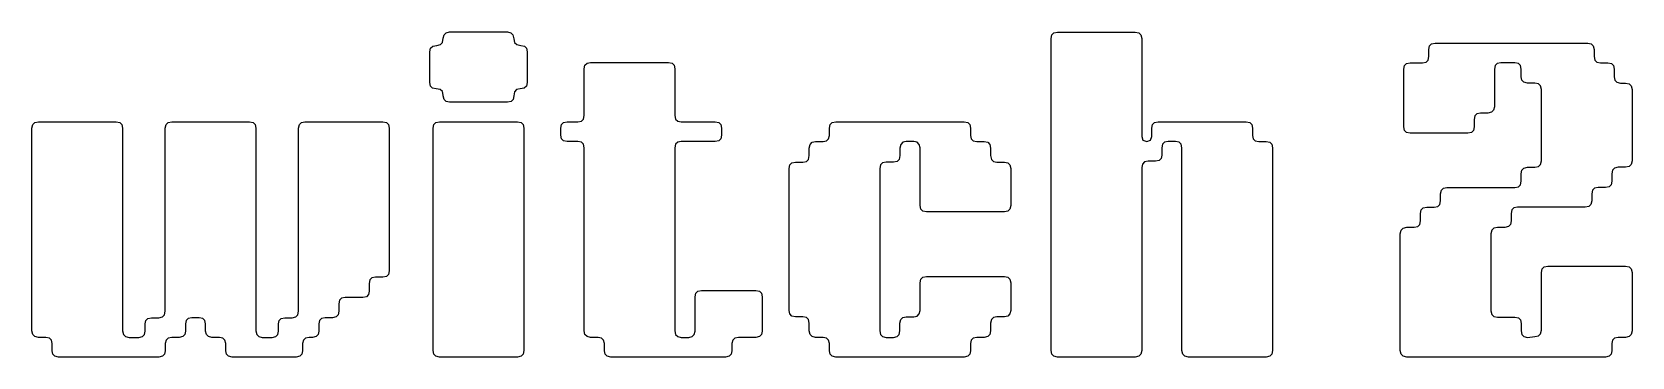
# Model space of a CAD drawing. Header units: millimetres. Extents: x 60 to 220, y -152 to -53.
# Drawn here: x 189.74 to 196.41, y -55.91 to -54.56 of the extents above; entities that cross this region are included whole.
import ezdxf

# ---------------------------------------------------------------- set-up
doc = ezdxf.new("R2010")
doc.units = ezdxf.units.MM
doc.layers.add('F.Silkscreen', color=41, linetype='CONTINUOUS', true_color=0xf2eda1)

msp = doc.modelspace()

# ---------------------------------------------------------------- linework, layer by layer
at = {"layer": 'F.Silkscreen', "linetype": 'CONTINUOUS'}
for p, q in [((191.449205, -54.602373), (191.452451, -54.585464)), ((191.452451, -54.585464), (191.455564, -54.570425)), ((191.455564, -54.570425), (191.463928, -54.562075)), ((191.463928, -54.562075), (191.479013, -54.558963)), ((191.479013, -54.558963), (191.719714, -54.558963)), ((191.719714, -54.558963), (191.734544, -54.562261)), ((191.734544, -54.562261), (191.74303, -54.571363)), ((191.74303, -54.571363), (191.746275, -54.588272)), ((191.746275, -54.588272), (191.749573, -54.603057)), ((193.984822, -54.586685), (193.987938, -54.571606)), ((193.984822, -55.888316), (193.984822, -54.586685)), ((193.987938, -54.571606), (193.996305, -54.563239)), ((193.996305, -54.563239), (194.011383, -54.560123)), ((194.011383, -54.560123), (194.335982, -54.560123)), ((194.335982, -54.560123), (194.351061, -54.563239)), ((194.351061, -54.563239), (194.359428, -54.571606)), ((194.359428, -54.571606), (194.362544, -54.586685)), ((194.362544, -54.586685), (194.362544, -54.995242)), ((191.396519, -54.641334), (191.399821, -54.626509)), ((191.396519, -54.769684), (191.396519, -54.641334)), ((191.399821, -54.626509), (191.408939, -54.618021)), ((191.408939, -54.618021), (191.42589, -54.614773)), ((191.42589, -54.614773), (191.44072, -54.611475)), ((191.44072, -54.611475), (191.449205, -54.602373)), ((191.749573, -54.603057), (191.758689, -54.611529)), ((191.758689, -54.611529), (191.775645, -54.614773)), ((191.775645, -54.614773), (191.790724, -54.617889)), ((191.790724, -54.617889), (191.799091, -54.626255)), ((191.799091, -54.626255), (191.802207, -54.641334)), ((191.802207, -54.641334), (191.802207, -54.769684)), ((195.556001, -54.676627), (195.559089, -54.661912)), ((195.559089, -54.63187), (195.562178, -54.617154)), ((195.559089, -54.661912), (195.559089, -54.63187)), ((195.562178, -54.617154), (195.570519, -54.608936)), ((195.570519, -54.608936), (195.585651, -54.605858)), ((195.585651, -54.605858), (196.220865, -54.605858)), ((196.220865, -54.605858), (196.235996, -54.608936)), ((196.235996, -54.608936), (196.244338, -54.617154)), ((196.244338, -54.617154), (196.247427, -54.63187)), ((196.247427, -54.63187), (196.247427, -54.661912)), ((196.247427, -54.661912), (196.250515, -54.676627)), ((192.039916, -54.71308), (192.043035, -54.697961)), ((192.039916, -54.907498), (192.039916, -54.71308)), ((192.043035, -54.697961), (192.051405, -54.689578)), ((192.051405, -54.689578), (192.066478, -54.686458)), ((192.066478, -54.686458), (192.391137, -54.686458)), ((192.391137, -54.686458), (192.40621, -54.689578)), ((192.40621, -54.689578), (192.41458, -54.697961)), ((192.41458, -54.697961), (192.417699, -54.71308)), ((192.417699, -54.71308), (192.417699, -54.907498)), ((195.454187, -54.714424), (195.4573, -54.699385)), ((195.454187, -54.954515), (195.454187, -54.714424)), ((195.4573, -54.699385), (195.465664, -54.691035)), ((195.465664, -54.691035), (195.480748, -54.687923)), ((195.480748, -54.687923), (195.532528, -54.687923)), ((195.532528, -54.687923), (195.547659, -54.684845)), ((195.547659, -54.684845), (195.556001, -54.676627)), ((195.835021, -54.699385), (195.831909, -54.714424)), ((195.831909, -54.714424), (195.831909, -54.870739)), ((195.843385, -54.691035), (195.835021, -54.699385)), ((195.85847, -54.687923), (195.843385, -54.691035)), ((195.917271, -54.687923), (195.85847, -54.687923)), ((195.932339, -54.691048), (195.917271, -54.687923)), ((195.940711, -54.699447), (195.932339, -54.691048)), ((195.943833, -54.714607), (195.940711, -54.699447)), ((195.943833, -54.745504), (195.943833, -54.714607)), ((196.250515, -54.676627), (196.258857, -54.684845)), ((196.258857, -54.684845), (196.273988, -54.687923)), ((196.273988, -54.687923), (196.304763, -54.687923)), ((196.304763, -54.687923), (196.31987, -54.691051)), ((196.31987, -54.691051), (196.328259, -54.699453)), ((196.328259, -54.699453), (196.331385, -54.714607)), ((196.331385, -54.714607), (196.331385, -54.745504)), ((191.399635, -54.784763), (191.396519, -54.769684)), ((191.408002, -54.793129), (191.399635, -54.784763)), ((191.423081, -54.796245), (191.408002, -54.793129)), ((191.440038, -54.799489), (191.423081, -54.796245)), ((191.449153, -54.807961), (191.440038, -54.799489)), ((191.772837, -54.796245), (191.758006, -54.799543)), ((191.789787, -54.792997), (191.772837, -54.796245)), ((191.798905, -54.784509), (191.789787, -54.792997)), ((191.802207, -54.769684), (191.798905, -54.784509)), ((195.946959, -54.760658), (195.943833, -54.745504)), ((195.955348, -54.76906), (195.946959, -54.760658)), ((195.970455, -54.772187), (195.955348, -54.76906)), ((196.00123, -54.772187), (195.970455, -54.772187)), ((196.016297, -54.775311), (196.00123, -54.772187)), ((196.024669, -54.783711), (196.016297, -54.775311)), ((196.027791, -54.798871), (196.024669, -54.783711)), ((196.027791, -55.096725), (196.027791, -54.798871)), ((196.331385, -54.745504), (196.334507, -54.760663)), ((196.334507, -54.760663), (196.342879, -54.769063)), ((196.342879, -54.769063), (196.357947, -54.772187)), ((196.357947, -54.772187), (196.378951, -54.772187)), ((196.378951, -54.772187), (196.394019, -54.775311)), ((196.394019, -54.775311), (196.402391, -54.783711)), ((196.402391, -54.783711), (196.405513, -54.798871)), ((196.405513, -54.798871), (196.405513, -55.096725)), ((191.452451, -54.822745), (191.449153, -54.807961)), ((191.452451, -54.825554), (191.452451, -54.822745)), ((191.455564, -54.840593), (191.452451, -54.825554)), ((191.463928, -54.848943), (191.455564, -54.840593)), ((191.479013, -54.852055), (191.463928, -54.848943)), ((191.719714, -54.852055), (191.479013, -54.852055)), ((191.734798, -54.848943), (191.719714, -54.852055)), ((191.743162, -54.840593), (191.734798, -54.848943)), ((191.746275, -54.825554), (191.743162, -54.840593)), ((191.749521, -54.808645), (191.746275, -54.825554)), ((191.758006, -54.799543), (191.749521, -54.808645)), ((192.013355, -54.93412), (192.028428, -54.931)), ((192.028428, -54.931), (192.036797, -54.922617)), ((192.036797, -54.922617), (192.039916, -54.907498)), ((192.417699, -54.907498), (192.420818, -54.922617)), ((192.420818, -54.922617), (192.429187, -54.931)), ((192.429187, -54.931), (192.44426, -54.93412)), ((195.751063, -54.908763), (195.74795, -54.923801)), ((195.74795, -54.923801), (195.74795, -54.954515)), ((195.759427, -54.900412), (195.751063, -54.908763)), ((195.774511, -54.897301), (195.759427, -54.900412)), ((195.805347, -54.897301), (195.774511, -54.897301)), ((195.820426, -54.894185), (195.805347, -54.897301)), ((195.828793, -54.885818), (195.820426, -54.894185)), ((195.831909, -54.870739), (195.828793, -54.885818)), ((189.738904, -54.960804), (189.742026, -54.945644)), ((189.738904, -55.80625), (189.738904, -54.960804)), ((189.742026, -54.945644), (189.750398, -54.937244)), ((189.750398, -54.937244), (189.765466, -54.93412)), ((189.765466, -54.93412), (190.090064, -54.93412)), ((190.090064, -54.93412), (190.105132, -54.937244)), ((190.105132, -54.937244), (190.113504, -54.945644)), ((190.113504, -54.945644), (190.116626, -54.960804)), ((190.116626, -54.960804), (190.116626, -55.80625)), ((190.294313, -54.960865), (190.297437, -54.945665)), ((190.294313, -55.724124), (190.294313, -54.960865)), ((190.297437, -54.945665), (190.305812, -54.937249)), ((190.305812, -54.937249), (190.320874, -54.93412)), ((190.320874, -54.93412), (190.645473, -54.93412)), ((190.645473, -54.93412), (190.66054, -54.937244)), ((190.66054, -54.937244), (190.668912, -54.945644)), ((190.668912, -54.945644), (190.672034, -54.960804)), ((190.672034, -54.960804), (190.672034, -55.80625)), ((190.849721, -54.960865), (190.852846, -54.945665)), ((190.849721, -55.724124), (190.849721, -54.960865)), ((190.852846, -54.945665), (190.861221, -54.937249)), ((190.861221, -54.937249), (190.876282, -54.93412)), ((190.876282, -54.93412), (191.200881, -54.93412)), ((191.200881, -54.93412), (191.215943, -54.937249)), ((191.215943, -54.937249), (191.224318, -54.945665)), ((191.224318, -54.945665), (191.227442, -54.960865)), ((191.227442, -54.960865), (191.227442, -55.555108)), ((191.410502, -54.960743), (191.413621, -54.945623)), ((191.410502, -55.888377), (191.410502, -54.960743)), ((191.413621, -54.945623), (191.421991, -54.93724)), ((191.421991, -54.93724), (191.437064, -54.93412)), ((191.437064, -54.93412), (191.761663, -54.93412)), ((191.761663, -54.93412), (191.776736, -54.93724)), ((191.776736, -54.93724), (191.785105, -54.945623)), ((191.785105, -54.945623), (191.788224, -54.960743)), ((191.788224, -54.960743), (191.788224, -55.888377)), ((191.941975, -54.96056), (191.945089, -54.945567)), ((191.941975, -54.989747), (191.941975, -54.96056)), ((191.945089, -55.004739), (191.941975, -54.989747)), ((191.945089, -54.945567), (191.953466, -54.937231)), ((191.953466, -54.937231), (191.968597, -54.93412)), ((191.968597, -54.93412), (192.013355, -54.93412)), ((192.44426, -54.93412), (192.585555, -54.93412)), ((192.585555, -54.93412), (192.600645, -54.937228)), ((192.600645, -54.937228), (192.609006, -54.945562)), ((192.609006, -54.945562), (192.612116, -54.96056)), ((192.612116, -54.989747), (192.609006, -55.004745)), ((192.612116, -54.96056), (192.612116, -54.989747)), ((193.058312, -55.004889), (193.061401, -54.990174)), ((193.061401, -54.960132), (193.064489, -54.945417)), ((193.061401, -54.990174), (193.061401, -54.960132)), ((193.064489, -54.945417), (193.072831, -54.937198)), ((193.072831, -54.937198), (193.087962, -54.93412)), ((193.087962, -54.93412), (193.622427, -54.93412)), ((193.622427, -54.93412), (193.637558, -54.937198)), ((193.637558, -54.937198), (193.6459, -54.945417)), ((193.6459, -54.945417), (193.648988, -54.960132)), ((193.648988, -54.960132), (193.648988, -54.990174)), ((193.648988, -54.990174), (193.652081, -55.004884)), ((194.362544, -54.995242), (194.36778, -55.01095)), ((194.399282, -55.011017), (194.404492, -54.995669)), ((194.404492, -54.960132), (194.407581, -54.945417)), ((194.404492, -54.995669), (194.404492, -54.960132)), ((194.407581, -54.945417), (194.415922, -54.937198)), ((194.415922, -54.937198), (194.431054, -54.93412)), ((194.431054, -54.93412), (194.797662, -54.93412)), ((194.797662, -54.93412), (194.812793, -54.937198)), ((194.812793, -54.937198), (194.821135, -54.945417)), ((194.821135, -54.945417), (194.824224, -54.960132)), ((194.824224, -54.960132), (194.824224, -54.990174)), ((194.824224, -54.990174), (194.827316, -55.004884)), ((195.4573, -54.969553), (195.454187, -54.954515)), ((195.465664, -54.977903), (195.4573, -54.969553)), ((195.480748, -54.981015), (195.465664, -54.977903)), ((195.721389, -54.981015), (195.480748, -54.981015)), ((195.736473, -54.977903), (195.721389, -54.981015)), ((195.744837, -54.969553), (195.736473, -54.977903)), ((195.74795, -54.954515), (195.744837, -54.969553)), ((191.953466, -55.013075), (191.945089, -55.004739)), ((191.968597, -55.016186), (191.953466, -55.013075)), ((192.013355, -55.016186), (191.968597, -55.016186)), ((192.028422, -55.01931), (192.013355, -55.016186)), ((192.036794, -55.02771), (192.028422, -55.01931)), ((192.039916, -55.042869), (192.036794, -55.02771)), ((192.039916, -55.80625), (192.039916, -55.042869)), ((192.420821, -55.02771), (192.417699, -55.042869)), ((192.417699, -55.042869), (192.417699, -55.80625)), ((192.429193, -55.01931), (192.420821, -55.02771)), ((192.44426, -55.016186), (192.429193, -55.01931)), ((192.585555, -55.016186), (192.44426, -55.016186)), ((192.600645, -55.013078), (192.585555, -55.016186)), ((192.609006, -55.004745), (192.600645, -55.013078)), ((192.977503, -55.043419), (192.980652, -55.027895)), ((192.977503, -55.074926), (192.977503, -55.043419)), ((192.980652, -55.027895), (192.989049, -55.019347)), ((192.989049, -55.019347), (193.004065, -55.016186)), ((193.004065, -55.016186), (193.034839, -55.016186)), ((193.034839, -55.016186), (193.049971, -55.013108)), ((193.049971, -55.013108), (193.058312, -55.004889)), ((193.358374, -55.027895), (193.355225, -55.043419)), ((193.355225, -55.043419), (193.355225, -55.074926)), ((193.36677, -55.019347), (193.358374, -55.027895)), ((193.381786, -55.016186), (193.36677, -55.019347)), ((193.412622, -55.016186), (193.381786, -55.016186)), ((193.427684, -55.019314), (193.412622, -55.016186)), ((193.436059, -55.02773), (193.427684, -55.019314)), ((193.439183, -55.04293), (193.436059, -55.02773)), ((193.439183, -55.282533), (193.439183, -55.04293)), ((193.652081, -55.004884), (193.660439, -55.013105)), ((193.660439, -55.013105), (193.675611, -55.016186)), ((193.675611, -55.016186), (193.706385, -55.016186)), ((193.706385, -55.016186), (193.721401, -55.019347)), ((193.721401, -55.019347), (193.729798, -55.027895)), ((193.729798, -55.027895), (193.732947, -55.043419)), ((193.732947, -55.043419), (193.732947, -55.074926)), ((194.36778, -55.01095), (194.383487, -55.016186)), ((194.383487, -55.016186), (194.399282, -55.011017)), ((194.449591, -55.027482), (194.446502, -55.042198)), ((194.446502, -55.042198), (194.446502, -55.07224)), ((194.457932, -55.019264), (194.449591, -55.027482)), ((194.473063, -55.016186), (194.457932, -55.019264)), ((194.503899, -55.016186), (194.473063, -55.016186)), ((194.518966, -55.01931), (194.503899, -55.016186)), ((194.527339, -55.02771), (194.518966, -55.01931)), ((194.530461, -55.042869), (194.527339, -55.02771)), ((194.530461, -55.888316), (194.530461, -55.042869)), ((194.827316, -55.004884), (194.835674, -55.013105)), ((194.835674, -55.013105), (194.850846, -55.016186)), ((194.850846, -55.016186), (194.881621, -55.016186)), ((194.881621, -55.016186), (194.896688, -55.01931)), ((194.896688, -55.01931), (194.90506, -55.02771)), ((194.90506, -55.02771), (194.908182, -55.042869)), ((194.908182, -55.042869), (194.908182, -55.888316)), ((192.893545, -55.128782), (192.896664, -55.113663)), ((192.893545, -55.720338), (192.893545, -55.128782)), ((192.896664, -55.113663), (192.905033, -55.105279)), ((192.905033, -55.105279), (192.920106, -55.102159)), ((192.920106, -55.102159), (192.950881, -55.102159)), ((192.950881, -55.102159), (192.965937, -55.098995)), ((192.965937, -55.098995), (192.974351, -55.090445)), ((192.974351, -55.090445), (192.977503, -55.074926)), ((193.274388, -55.113683), (193.271267, -55.128843)), ((193.271267, -55.128843), (193.271267, -55.80625)), ((193.282761, -55.105283), (193.274388, -55.113683)), ((193.297828, -55.102159), (193.282761, -55.105283)), ((193.328664, -55.102159), (193.297828, -55.102159)), ((193.34368, -55.098998), (193.328664, -55.102159)), ((193.352076, -55.09045), (193.34368, -55.098998)), ((193.355225, -55.074926), (193.352076, -55.09045)), ((193.732947, -55.074926), (193.736095, -55.09045)), ((193.736095, -55.09045), (193.744492, -55.098998)), ((193.744492, -55.098998), (193.759508, -55.102159)), ((193.759508, -55.102159), (193.790283, -55.102159)), ((193.790283, -55.102159), (193.805402, -55.105278)), ((193.805402, -55.105278), (193.813785, -55.113648)), ((193.813785, -55.113648), (193.816905, -55.128721)), ((193.816905, -55.128721), (193.816905, -55.282716)), ((194.365668, -55.109796), (194.362544, -55.124996)), ((194.362544, -55.124996), (194.362544, -55.888255)), ((194.374043, -55.10138), (194.365668, -55.109796)), ((194.389105, -55.098251), (194.374043, -55.10138)), ((194.419941, -55.098251), (194.389105, -55.098251)), ((194.435072, -55.095173), (194.419941, -55.098251)), ((194.443413, -55.086955), (194.435072, -55.095173)), ((194.446502, -55.07224), (194.443413, -55.086955)), ((195.946959, -55.134938), (195.955348, -55.126536)), ((195.955348, -55.126536), (195.970455, -55.123408)), ((195.970455, -55.123408), (196.00123, -55.123408)), ((196.00123, -55.123408), (196.016297, -55.120284)), ((196.016297, -55.120284), (196.024669, -55.111885)), ((196.024669, -55.111885), (196.027791, -55.096725)), ((196.333069, -55.126536), (196.32468, -55.134938)), ((196.348177, -55.123408), (196.333069, -55.126536)), ((196.378951, -55.123408), (196.348177, -55.123408)), ((196.394019, -55.120284), (196.378951, -55.123408)), ((196.402391, -55.111885), (196.394019, -55.120284)), ((196.405513, -55.096725), (196.402391, -55.111885)), ((195.932339, -55.204548), (195.940711, -55.196148)), ((195.940711, -55.196148), (195.943833, -55.180989)), ((195.943833, -55.150092), (195.946959, -55.134938)), ((195.943833, -55.180989), (195.943833, -55.150092)), ((196.318433, -55.196148), (196.31006, -55.204548)), ((196.321554, -55.180989), (196.318433, -55.196148)), ((196.32468, -55.134938), (196.321554, -55.150092)), ((196.321554, -55.150092), (196.321554, -55.180989)), ((195.604971, -55.278441), (195.60806, -55.263726)), ((195.60806, -55.233684), (195.611153, -55.218974)), ((195.60806, -55.263726), (195.60806, -55.233684)), ((195.611153, -55.218974), (195.619511, -55.210753)), ((195.619511, -55.210753), (195.634682, -55.207672)), ((195.634682, -55.207672), (195.917271, -55.207672)), ((195.917271, -55.207672), (195.932339, -55.204548)), ((196.237657, -55.263726), (196.234564, -55.278436)), ((196.240746, -55.218969), (196.237657, -55.233684)), ((196.237657, -55.233684), (196.237657, -55.263726)), ((196.249087, -55.21075), (196.240746, -55.218969)), ((196.264218, -55.207672), (196.249087, -55.21075)), ((196.294993, -55.207672), (196.264218, -55.207672)), ((196.31006, -55.204548), (196.294993, -55.207672)), ((193.442308, -55.297733), (193.439183, -55.282533)), ((193.450683, -55.306149), (193.442308, -55.297733)), ((193.465745, -55.309277), (193.450683, -55.306149)), ((193.790283, -55.309277), (193.465745, -55.309277)), ((193.805402, -55.306158), (193.790283, -55.309277)), ((193.813785, -55.297789), (193.805402, -55.306158)), ((193.816905, -55.282716), (193.813785, -55.297789)), ((195.524163, -55.31636), (195.527281, -55.301241)), ((195.524163, -55.347196), (195.524163, -55.31636)), ((195.527281, -55.301241), (195.535651, -55.292858)), ((195.535651, -55.292858), (195.550724, -55.289738)), ((195.550724, -55.289738), (195.581499, -55.289738)), ((195.581499, -55.289738), (195.59663, -55.28666)), ((195.59663, -55.28666), (195.604971, -55.278441)), ((195.905009, -55.301282), (195.901884, -55.316482)), ((195.901884, -55.316482), (195.901884, -55.34744)), ((195.913384, -55.292866), (195.905009, -55.301282)), ((195.928446, -55.289738), (195.913384, -55.292866)), ((196.211034, -55.289738), (195.928446, -55.289738)), ((196.226206, -55.286657), (196.211034, -55.289738)), ((196.234564, -55.278436), (196.226206, -55.286657)), ((195.440204, -55.400502), (195.443323, -55.385383)), ((195.443323, -55.385383), (195.451692, -55.376999)), ((195.451692, -55.376999), (195.466765, -55.373879)), ((195.466765, -55.373879), (195.49754, -55.373879)), ((195.49754, -55.373879), (195.512648, -55.370752)), ((195.512648, -55.370752), (195.521037, -55.36235)), ((195.521037, -55.36235), (195.524163, -55.347196)), ((195.82105, -55.385729), (195.817926, -55.400929)), ((195.829425, -55.377313), (195.82105, -55.385729)), ((195.844487, -55.374185), (195.829425, -55.377313)), ((195.875262, -55.374185), (195.844487, -55.374185)), ((195.890364, -55.371053), (195.875262, -55.374185)), ((195.898755, -55.362635), (195.890364, -55.371053)), ((195.901884, -55.34744), (195.898755, -55.362635)), ((195.440204, -55.888377), (195.440204, -55.400502)), ((195.817926, -55.400929), (195.817926, -55.721742)), ((191.146613, -55.593464), (191.143484, -55.608658)), ((191.155004, -55.585045), (191.146613, -55.593464)), ((191.170106, -55.581913), (191.155004, -55.585045)), ((191.200881, -55.581913), (191.170106, -55.581913)), ((191.215937, -55.578781), (191.200881, -55.581913)), ((191.224315, -55.570348), (191.215937, -55.578781)), ((191.227442, -55.555108), (191.224315, -55.570348)), ((193.439183, -55.605544), (193.442302, -55.590425)), ((193.442302, -55.590425), (193.450672, -55.582041)), ((193.450672, -55.582041), (193.465745, -55.578921)), ((193.465745, -55.578921), (193.790283, -55.578921)), ((193.790283, -55.578921), (193.805396, -55.582044)), ((193.805396, -55.582044), (193.813782, -55.59043)), ((193.813782, -55.59043), (193.816905, -55.605544)), ((196.027791, -55.562435), (196.030904, -55.547397)), ((196.027791, -55.802526), (196.027791, -55.562435)), ((196.030904, -55.547397), (196.039268, -55.539046)), ((196.039268, -55.539046), (196.054353, -55.535935)), ((196.054353, -55.535935), (196.378951, -55.535935)), ((196.378951, -55.535935), (196.394002, -55.539071)), ((196.394002, -55.539071), (196.402382, -55.54752)), ((196.402382, -55.54752), (196.405513, -55.562801)), ((196.405513, -55.562801), (196.405513, -55.806067)), ((191.131984, -55.663232), (191.116922, -55.66636)), ((191.140359, -55.654816), (191.131984, -55.663232)), ((191.143484, -55.639616), (191.140359, -55.654816)), ((191.143484, -55.608658), (191.143484, -55.639616)), ((192.501596, -55.66404), (192.504709, -55.649002)), ((192.501596, -55.806434), (192.501596, -55.66404)), ((192.504709, -55.649002), (192.513073, -55.640651)), ((192.513073, -55.640651), (192.528158, -55.63754)), ((192.528158, -55.63754), (192.754815, -55.63754)), ((192.754815, -55.63754), (192.76994, -55.640654)), ((192.76994, -55.640654), (192.77832, -55.649007)), ((192.77832, -55.649007), (192.781437, -55.66404)), ((192.781437, -55.66404), (192.781437, -55.806434)), ((193.439183, -55.720338), (193.439183, -55.605544)), ((193.816905, -55.605544), (193.816905, -55.720338)), ((190.291188, -55.739324), (190.294313, -55.724124)), ((190.846596, -55.739324), (190.849721, -55.724124)), ((191.017577, -55.724124), (191.014452, -55.739324)), ((191.020706, -55.67791), (191.017577, -55.693105)), ((191.017577, -55.693105), (191.017577, -55.724124)), ((191.029097, -55.669492), (191.020706, -55.67791)), ((191.044199, -55.66636), (191.029097, -55.669492)), ((191.116922, -55.66636), (191.044199, -55.66636)), ((192.896664, -55.735457), (192.893545, -55.720338)), ((193.436065, -55.735457), (193.439183, -55.720338)), ((193.816905, -55.720338), (193.813782, -55.735451)), ((195.817926, -55.721742), (195.82105, -55.736943)), ((190.210354, -55.77688), (190.213443, -55.762165)), ((190.210354, -55.806922), (190.210354, -55.77688)), ((190.213443, -55.762165), (190.221784, -55.753947)), ((190.221784, -55.753947), (190.236916, -55.750868)), ((190.236916, -55.750868), (190.267751, -55.750868)), ((190.267751, -55.750868), (190.282813, -55.74774)), ((190.282813, -55.74774), (190.291188, -55.739324)), ((190.38136, -55.762165), (190.378271, -55.77688)), ((190.378271, -55.77688), (190.378271, -55.806922)), ((190.389701, -55.753947), (190.38136, -55.762165)), ((190.404832, -55.750868), (190.389701, -55.753947)), ((190.435607, -55.750868), (190.404832, -55.750868)), ((190.450779, -55.753949), (190.435607, -55.750868)), ((190.459137, -55.76217), (190.450779, -55.753949)), ((190.46223, -55.77688), (190.459137, -55.76217)), ((190.46223, -55.806922), (190.46223, -55.77688)), ((190.765762, -55.77688), (190.768851, -55.762165)), ((190.765762, -55.806922), (190.765762, -55.77688)), ((190.768851, -55.762165), (190.777193, -55.753947)), ((190.777193, -55.753947), (190.792324, -55.750868)), ((190.792324, -55.750868), (190.823159, -55.750868)), ((190.823159, -55.750868), (190.838221, -55.74774)), ((190.838221, -55.74774), (190.846596, -55.739324)), ((190.936768, -55.762165), (190.933679, -55.77688)), ((190.933679, -55.77688), (190.933679, -55.806922)), ((190.945109, -55.753947), (190.936768, -55.762165)), ((190.960241, -55.750868), (190.945109, -55.753947)), ((190.991015, -55.750868), (190.960241, -55.750868)), ((191.006077, -55.74774), (190.991015, -55.750868)), ((191.014452, -55.739324), (191.006077, -55.74774)), ((192.905033, -55.74384), (192.896664, -55.735457)), ((192.920106, -55.74696), (192.905033, -55.74384)), ((192.950881, -55.74696), (192.920106, -55.74696)), ((192.965937, -55.750125), (192.950881, -55.74696)), ((192.974351, -55.758675), (192.965937, -55.750125)), ((192.977503, -55.774193), (192.974351, -55.758675)), ((192.977503, -55.805701), (192.977503, -55.774193)), ((193.355225, -55.774193), (193.358374, -55.758669)), ((193.355225, -55.805701), (193.355225, -55.774193)), ((193.358374, -55.758669), (193.36677, -55.750122)), ((193.36677, -55.750122), (193.381786, -55.74696)), ((193.381786, -55.74696), (193.412622, -55.74696)), ((193.412622, -55.74696), (193.427695, -55.74384)), ((193.427695, -55.74384), (193.436065, -55.735457)), ((193.736095, -55.758669), (193.732947, -55.774193)), ((193.732947, -55.774193), (193.732947, -55.805701)), ((193.744492, -55.750122), (193.736095, -55.758669)), ((193.759508, -55.74696), (193.744492, -55.750122)), ((193.790283, -55.74696), (193.759508, -55.74696)), ((193.805396, -55.743837), (193.790283, -55.74696)), ((193.813782, -55.735451), (193.805396, -55.743837)), ((195.82105, -55.736943), (195.829425, -55.745359)), ((195.829425, -55.745359), (195.844487, -55.748487)), ((195.844487, -55.748487), (195.917271, -55.748487)), ((195.917271, -55.748487), (195.932333, -55.751615)), ((195.932333, -55.751615), (195.940708, -55.760031)), ((195.940708, -55.760031), (195.943833, -55.775232)), ((195.943833, -55.775232), (195.943833, -55.806189)), ((189.742026, -55.82141), (189.738904, -55.80625)), ((189.750398, -55.82981), (189.742026, -55.82141)), ((189.765466, -55.832934), (189.750398, -55.82981)), ((189.79624, -55.832934), (189.765466, -55.832934)), ((189.811412, -55.836015), (189.79624, -55.832934)), ((189.81977, -55.844236), (189.811412, -55.836015)), ((189.822863, -55.858946), (189.81977, -55.844236)), ((189.822863, -55.888988), (189.822863, -55.858946)), ((190.116626, -55.80625), (190.119748, -55.82141)), ((190.119748, -55.82141), (190.12812, -55.82981)), ((190.12812, -55.82981), (190.143187, -55.832934)), ((190.143187, -55.832934), (190.183793, -55.832934)), ((190.183793, -55.832934), (190.198924, -55.829856)), ((190.198924, -55.829856), (190.207266, -55.821637)), ((190.207266, -55.821637), (190.210354, -55.806922)), ((190.297401, -55.84423), (190.294313, -55.858946)), ((190.294313, -55.858946), (190.294313, -55.888988)), ((190.305743, -55.836012), (190.297401, -55.84423)), ((190.320874, -55.832934), (190.305743, -55.836012)), ((190.35171, -55.832934), (190.320874, -55.832934)), ((190.366841, -55.829856), (190.35171, -55.832934)), ((190.375182, -55.821637), (190.366841, -55.829856)), ((190.378271, -55.806922), (190.375182, -55.821637)), ((190.465318, -55.821637), (190.46223, -55.806922)), ((190.47366, -55.829856), (190.465318, -55.821637)), ((190.488791, -55.832934), (190.47366, -55.829856)), ((190.519566, -55.832934), (190.488791, -55.832934)), ((190.534697, -55.836012), (190.519566, -55.832934)), ((190.543038, -55.84423), (190.534697, -55.836012)), ((190.546127, -55.858946), (190.543038, -55.84423)), ((190.546127, -55.888988), (190.546127, -55.858946)), ((190.672034, -55.80625), (190.675156, -55.82141)), ((190.675156, -55.82141), (190.683528, -55.82981)), ((190.683528, -55.82981), (190.698596, -55.832934)), ((190.698596, -55.832934), (190.739201, -55.832934)), ((190.739201, -55.832934), (190.754332, -55.829856)), ((190.754332, -55.829856), (190.762674, -55.821637)), ((190.762674, -55.821637), (190.765762, -55.806922)), ((190.869601, -55.84423), (190.866513, -55.858946)), ((190.866513, -55.858946), (190.866513, -55.888988)), ((190.877943, -55.836012), (190.869601, -55.84423)), ((190.893074, -55.832934), (190.877943, -55.836012)), ((190.907118, -55.832934), (190.893074, -55.832934)), ((190.922249, -55.829856), (190.907118, -55.832934)), ((190.930591, -55.821637), (190.922249, -55.829856)), ((190.933679, -55.806922), (190.930591, -55.821637)), ((192.043038, -55.82141), (192.039916, -55.80625)), ((192.05141, -55.82981), (192.043038, -55.82141)), ((192.066478, -55.832934), (192.05141, -55.82981)), ((192.097252, -55.832934), (192.066478, -55.832934)), ((192.112424, -55.836015), (192.097252, -55.832934)), ((192.120782, -55.844236), (192.112424, -55.836015)), ((192.123875, -55.858946), (192.120782, -55.844236)), ((192.123875, -55.888988), (192.123875, -55.858946)), ((192.417699, -55.80625), (192.420821, -55.82141)), ((192.420821, -55.82141), (192.429193, -55.82981)), ((192.429193, -55.82981), (192.44426, -55.832934)), ((192.44426, -55.832934), (192.475035, -55.832934)), ((192.475035, -55.832934), (192.490119, -55.829822)), ((192.490119, -55.829822), (192.498483, -55.821472)), ((192.498483, -55.821472), (192.501596, -55.806434)), ((192.658619, -55.84423), (192.65553, -55.858946)), ((192.65553, -55.858946), (192.65553, -55.888988)), ((192.666961, -55.836012), (192.658619, -55.84423)), ((192.682092, -55.832934), (192.666961, -55.836012)), ((192.754815, -55.832934), (192.682092, -55.832934)), ((192.76994, -55.829819), (192.754815, -55.832934)), ((192.77832, -55.821466), (192.76994, -55.829819)), ((192.781437, -55.806434), (192.77832, -55.821466)), ((192.980652, -55.821225), (192.977503, -55.805701)), ((192.989049, -55.829773), (192.980652, -55.821225)), ((193.004065, -55.832934), (192.989049, -55.829773)), ((193.034839, -55.832934), (193.004065, -55.832934)), ((193.049971, -55.836012), (193.034839, -55.832934)), ((193.058312, -55.84423), (193.049971, -55.836012)), ((193.061401, -55.858946), (193.058312, -55.84423)), ((193.061401, -55.888988), (193.061401, -55.858946)), ((193.271267, -55.80625), (193.274388, -55.82141)), ((193.274388, -55.82141), (193.282761, -55.82981)), ((193.282761, -55.82981), (193.297828, -55.832934)), ((193.297828, -55.832934), (193.328664, -55.832934)), ((193.328664, -55.832934), (193.34368, -55.829773)), ((193.34368, -55.829773), (193.352076, -55.821225)), ((193.352076, -55.821225), (193.355225, -55.805701)), ((193.652081, -55.844236), (193.648988, -55.858946)), ((193.648988, -55.858946), (193.648988, -55.888988)), ((193.660439, -55.836015), (193.652081, -55.844236)), ((193.675611, -55.832934), (193.660439, -55.836015)), ((193.706385, -55.832934), (193.675611, -55.832934)), ((193.721401, -55.829773), (193.706385, -55.832934)), ((193.729798, -55.821225), (193.721401, -55.829773)), ((193.732947, -55.805701), (193.729798, -55.821225)), ((195.943833, -55.806189), (195.946962, -55.821384)), ((195.946962, -55.821384), (195.955353, -55.829803)), ((195.955353, -55.829803), (195.970455, -55.832934)), ((195.970455, -55.832934), (196.00123, -55.829026)), ((196.00123, -55.829026), (196.016314, -55.825914)), ((196.016314, -55.825914), (196.024678, -55.817564)), ((196.024678, -55.817564), (196.027791, -55.802526)), ((196.324647, -55.844236), (196.321554, -55.858946)), ((196.321554, -55.858946), (196.321554, -55.888988)), ((196.333005, -55.836015), (196.324647, -55.844236)), ((196.348177, -55.832934), (196.333005, -55.836015)), ((196.378951, -55.832934), (196.348177, -55.832934)), ((196.394002, -55.829797), (196.378951, -55.832934)), ((196.402382, -55.821348), (196.394002, -55.829797)), ((196.405513, -55.806067), (196.402382, -55.821348)), ((189.825951, -55.903703), (189.822863, -55.888988)), ((189.834293, -55.911921), (189.825951, -55.903703)), ((189.849424, -55.915), (189.834293, -55.911921)), ((190.267751, -55.915), (189.849424, -55.915)), ((190.282882, -55.911921), (190.267751, -55.915)), ((190.291224, -55.903703), (190.282882, -55.911921)), ((190.294313, -55.888988), (190.291224, -55.903703)), ((190.549216, -55.903703), (190.546127, -55.888988)), ((190.557557, -55.911921), (190.549216, -55.903703)), ((190.572688, -55.915), (190.557557, -55.911921)), ((190.839951, -55.915), (190.572688, -55.915)), ((190.855082, -55.911921), (190.839951, -55.915)), ((190.863424, -55.903703), (190.855082, -55.911921)), ((190.866513, -55.888988), (190.863424, -55.903703)), ((191.413621, -55.903496), (191.410502, -55.888377)), ((191.421991, -55.911879), (191.413621, -55.903496)), ((191.437064, -55.915), (191.421991, -55.911879)), ((191.761663, -55.915), (191.437064, -55.915)), ((191.776736, -55.911879), (191.761663, -55.915)), ((191.785105, -55.903496), (191.776736, -55.911879)), ((191.788224, -55.888377), (191.785105, -55.903496)), ((192.126963, -55.903703), (192.123875, -55.888988)), ((192.135305, -55.911921), (192.126963, -55.903703)), ((192.150436, -55.915), (192.135305, -55.911921)), ((192.628969, -55.915), (192.150436, -55.915)), ((192.6441, -55.911921), (192.628969, -55.915)), ((192.652442, -55.903703), (192.6441, -55.911921)), ((192.65553, -55.888988), (192.652442, -55.903703)), ((193.064489, -55.903703), (193.061401, -55.888988)), ((193.072831, -55.911921), (193.064489, -55.903703)), ((193.087962, -55.915), (193.072831, -55.911921)), ((193.622427, -55.915), (193.087962, -55.915)), ((193.637558, -55.911921), (193.622427, -55.915)), ((193.6459, -55.903703), (193.637558, -55.911921)), ((193.648988, -55.888988), (193.6459, -55.903703)), ((193.987944, -55.903476), (193.984822, -55.888316)), ((193.996316, -55.911875), (193.987944, -55.903476)), ((194.011383, -55.915), (193.996316, -55.911875)), ((194.335982, -55.915), (194.011383, -55.915)), ((194.351044, -55.911871), (194.335982, -55.915)), ((194.359419, -55.903455), (194.351044, -55.911871)), ((194.362544, -55.888255), (194.359419, -55.903455)), ((194.533582, -55.903476), (194.530461, -55.888316)), ((194.541955, -55.911875), (194.533582, -55.903476)), ((194.557022, -55.915), (194.541955, -55.911875)), ((194.881621, -55.915), (194.557022, -55.915)), ((194.896688, -55.911875), (194.881621, -55.915)), ((194.90506, -55.903476), (194.896688, -55.911875)), ((194.908182, -55.888316), (194.90506, -55.903476)), ((195.443323, -55.903496), (195.440204, -55.888377)), ((195.451692, -55.911879), (195.443323, -55.903496)), ((195.466765, -55.915), (195.451692, -55.911879)), ((196.294993, -55.915), (195.466765, -55.915)), ((196.310124, -55.911921), (196.294993, -55.915)), ((196.318466, -55.903703), (196.310124, -55.911921)), ((196.321554, -55.888988), (196.318466, -55.903703))]:
    msp.add_line(p, q, dxfattribs=at)

doc.saveas('drawing.dxf')
